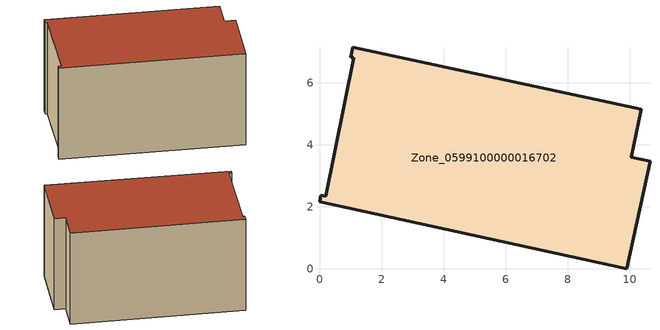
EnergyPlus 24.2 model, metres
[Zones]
Zone_0599100000016702
 floor ground (C_G): 0,2.17 0.04,2.37 0.2,2.33 1.1,6.81 1,6.83 1.07,7.15 10.38,5.15 10.05,3.6 10.66,3.47 9.91,0 z0
 wall outside (C_F): 0.2,2.33 0.04,2.37 0,2.17 9.91,0 10.66,3.47 10.05,3.6 10.38,5.15 1.07,7.15 1,6.83 1.1,6.81 0.2,2.33 z0:5.69
 roof outside (C_R): 0.04,2.37 0,2.17 9.91,0 10.66,3.47 10.05,3.6 10.38,5.15 1.07,7.15 1,6.83 1.1,6.81 0.2,2.33 z5.69
[BUILDING]
Pand.0599100000016702: North Axis=0; Terrain=City; Loads Convergence Tolerance Value=0.04; Temperature Convergence Tolerance Value=0.4; Solar Distribution=FullExterior; Maximum Number of Warmup Days=25; Minimum Number of Warmup Days=1
[Site:Location]
Rotterdam.The.Hague.AP_ZH_NLD Design_Conditions: Latitude=51.96; Longitude=4.45; Time Zone=1; Elevation=-4.5
[SITE:GROUNDTEMPERATURE:BUILDINGSURFACE]
18, 18, 18, 18, 18, 18, 18, 18, 18, 18, 18, 18
[MATERIAL] Thermal Absorptance=0.9; Solar Absorptance=0.7; Visible Absorptance=0.7
Name | Roughness | Thickness | Conductivity | Density | Specific Heat
G.TI.1975-1991 | MediumSmooth | 0.15 | 0.288461 | 540 | 1210
F.TI.1975-1991 | Rough | 0.3 | 0.230769 | 1920 | 840
R.TI.1975-1991 | MediumRough | 0.2 | 0.153846 | 1500 | 1000
[CONSTRUCTION]
C_G: G.TI.1975-1991
C_F: F.TI.1975-1991
C_R: R.TI.1975-1991
[ZONE]
Zone_0599100000016702: Type=1; Multiplier=1; Ceiling Height=Autocalculate; Volume=Autocalculate; Floor Area=autocalculate; Part of Total Floor Area=Yes
[ZONEINFILTRATION:DESIGNFLOWRATE]
Infil_Zone_0599100000016702: Zone or ZoneList or Space or SpaceList=Zone_0599100000016702; Schedule=AlwaysOn; Design Flow Rate Calculation Method=Flow/Area; Flow Rate per Floor Area=0.003; Constant Term Coefficient=1; Temperature Term Coefficient=0; Velocity Term Coefficient=0; Velocity Squared Term Coefficient=0
[HVACTEMPLATE:ZONE:IDEALLOADSAIRSYSTEM]
Zone_0599100000016702: Maximum Heating Supply Air Temperature=50; Minimum Cooling Supply Air Temperature=13; Maximum Heating Supply Air Humidity Ratio=0.0156; Minimum Cooling Supply Air Humidity Ratio=0.0077; Heating Limit=NoLimit; Cooling Limit=NoLimit; Dehumidification Control Type=ConstantSensibleHeatRatio; Cooling Sensible Heat Ratio=0.7; Dehumidification Setpoint=60; Humidification Control Type=None; Humidification Setpoint=30; Outdoor Air Method=None; Outdoor Air Flow Rate per Person=0.00944; Outdoor Air Flow Rate per Zone Floor Area=0; Outdoor Air Flow Rate per Zone=0; Demand Controlled Ventilation Type=None; Outdoor Air Economizer Type=NoEconomizer; Heat Recovery Type=None; Sensible Heat Recovery Effectiveness=0.7; Latent Heat Recovery Effectiveness=0.65
[ZONECONTROL:THERMOSTAT]
ThermostatControl_Zone_0599100000016702: Zone or ZoneList=Zone_0599100000016702; Control Type Schedule=DualSetpointControlType; Control 1=Thermostat_Zone_0599100000016702; Temperature Difference Between Cutout And Setpoint=0
[THERMOSTATSETPOINT:DUALSETPOINT]
Thermostat_Zone_0599100000016702: Heating Setpoint Temperature Schedule=HeatingSetpoint_Zone_0599100000016702; Cooling Setpoint Temperature Schedule=CoolingSetpoint_Zone_0599100000016702
[SCHEDULE:COMPACT]
HeatingSetpoint_Zone_0599100000016702: Through: 12/31, For: AllDays, Until: 24:00, 21
CoolingSetpoint_Zone_0599100000016702: Through: 12/31, For: AllDays, Until: 24:00, 24
DualSetpointControlType: Through: 12/31, For: AllDays, Until: 24:00, 4
AlwaysOn: Through: 12/31, For: AllDays, Until: 24:00, 1
